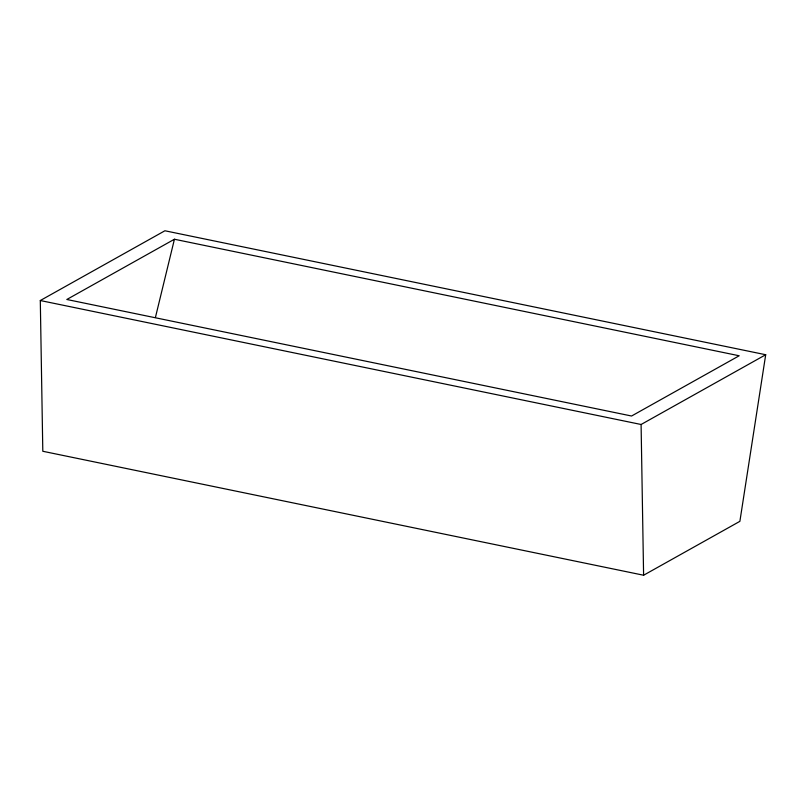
<?xml version="1.0" encoding="UTF-8"?>
<svg xmlns="http://www.w3.org/2000/svg" width="806" height="806" viewBox="0 0 806 806"><rect width="100%" height="100%" fill="white"/><g stroke="black" fill="none" stroke-linecap="round" stroke-linejoin="round"><path stroke-width="1.21" d="M765.7 354.731L739.888 521.331L643.601 575.232L42.809 451.269L40.3 300.527L164.908 230.768L765.7 354.731L641.092 424.49L40.3 300.527M155.407 317.514L174.428 239.241L739.183 355.768L631.572 416.017L66.817 299.489L174.428 239.241M641.092 424.49L643.601 575.232"/></g></svg>
